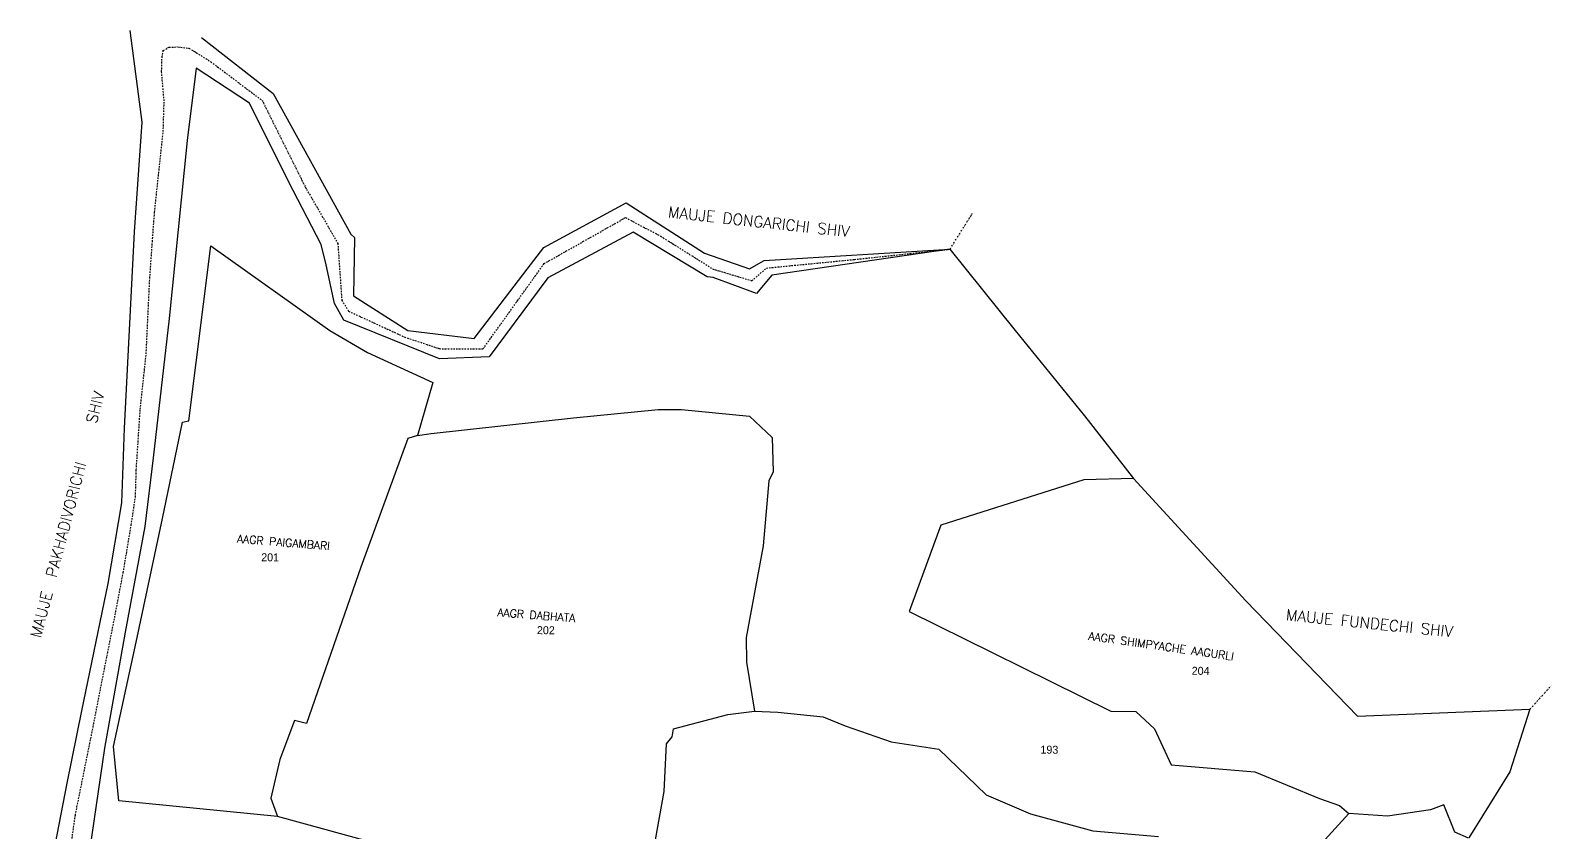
# Model space of a CAD drawing. Header units: metres. Extents: x 283891 to 286762, y 2086732 to 2090354.
# Drawn here: x 283891 to 285578, y 2089464 to 2090354 of the extents above; entities that cross this region are included whole.
import ezdxf
from ezdxf.enums import TextEntityAlignment as Align

# ---------------------------------------------------------------- set-up
doc = ezdxf.new("R2010")
doc.units = ezdxf.units.M
doc.header["$LTSCALE"] = 0.3
doc.header["$MEASUREMENT"] = 0
doc.linetypes.add('DASHDOT', pattern=[1, 0.5, -0.25, 0, -0.25])
doc.linetypes.add('DIVIDE', pattern=[1.25, 0.5, -0.25, 0, -0.25, 0, -0.25])
for name, color, linetype in [('POLY_PARCEL', 6, 'Continuous'), ('POLY_WATER', 4, 'Continuous'), ('TEXT_MAPIN', 7, 'Continuous'), ('TEXT_MAPOUT', 7, 'Continuous'), ('TEXT_PARCEL', 7, 'Continuous'), ('V_BOUND_LINE', 7, 'Continuous'), ('V_BOUND_STREAM_LINE', 7, 'DASHDOT'), ('V_DIVIDE_LINE', 7, 'DIVIDE')]:
    doc.layers.add(name, color=color, linetype=linetype)
doc.styles.get("Standard").update_dxf_attribs({"font": 'simplex.shx'})
doc.styles.add('TEXT_MAP', font='', dxfattribs={"height": 1.8})
doc.styles.get('TEXT_MAP').set_extended_font_data('Kruti Dev 050')

msp = doc.modelspace()

# ---------------------------------------------------------------- linework, layer by layer
at = {"layer": 'POLY_PARCEL'}
for p, q in [((284066.7, 2089920.6), (284091.2, 2090114.8)), ((284091.2, 2090114.8), (284223.1, 2090020.9)), ((284223.1, 2090020.9), (284264.8, 2089996.3)), ((284264.8, 2089996.3), (284337.2, 2089963.1)), ((284337.2, 2089963.1), (284320.4, 2089904.2)), ((284037.3, 2089812.3), (284059.7, 2089919.3)), ((284059.7, 2089919.3), (284066.7, 2089920.6)), ((284335.6, 2089906.5), (284493.2, 2089923.9)), ((284493.2, 2089923.9), (284587.2, 2089933.2)), ((284587.2, 2089933.2), (284613.3, 2089933.2)), ((284613.3, 2089933.2), (284688.6, 2089925.6)), ((284688.6, 2089925.6), (284713.9, 2089902.2)), ((284309.7, 2089900.9), (284257.3, 2089758.2)), ((284320.4, 2089904.2), (284309.7, 2089900.9)), ((284320.4, 2089904.2), (284335.6, 2089906.5)), ((284713.9, 2089902.2), (284714.7, 2089863.9)), ((284710.1, 2089853.9), (284703.9, 2089781.8)), ((284714.7, 2089863.9), (284710.1, 2089853.9)), ((285059.7, 2089855), (284900.9, 2089804.9)), ((285114.8, 2089856.6), (285059.7, 2089855)), ((284008.1, 2089675), (284037.3, 2089812.3)), ((284900.9, 2089804.9), (284865.8, 2089708.9)), ((284703.9, 2089781.8), (284684.9, 2089680.1)), ((284257.3, 2089758.2), (284197.1, 2089584.7)), ((284865.8, 2089708.9), (284990.1, 2089647.4)), ((283983, 2089559.2), (284008.1, 2089675)), ((284684.9, 2089680.1), (284685.3, 2089652.6)), ((284685.3, 2089652.6), (284694.3, 2089598.3)), ((284990.1, 2089647.4), (285089.5, 2089598.3)), ((284664.4, 2089594.6), (284694.3, 2089598.3)), ((284694.3, 2089598.3), (284720, 2089597.3)), ((284720, 2089597.3), (284770.3, 2089591.9)), ((285089.5, 2089598.3), (285117.4, 2089598)), ((285117.4, 2089598), (285137.8, 2089578.7)), ((284183.8, 2089588), (284167.7, 2089544.7)), ((284197.1, 2089584.7), (284183.8, 2089588)), ((284602.9, 2089570), (284604.4, 2089578.9)), ((284604.4, 2089578.9), (284664.4, 2089594.6)), ((284770.3, 2089591.9), (284794.9, 2089581.9)), ((284794.9, 2089581.9), (284845.8, 2089564.3)), ((284594, 2089509), (284596.6, 2089562.2)), ((284596.6, 2089562.2), (284602.9, 2089570)), ((284845.8, 2089564.3), (284898.7, 2089556)), ((285137.8, 2089578.7), (285156.6, 2089538.8)), ((283988.9, 2089498.8), (283983, 2089559.2)), ((284898.7, 2089556), (284951.2, 2089505.5)), ((284167.7, 2089544.7), (284157.4, 2089501.9)), ((285156.6, 2089538.8), (285249.3, 2089530.9)), ((285249.3, 2089530.9), (285321, 2089501.5)), ((284164.9, 2089481.4), (283988.9, 2089498.8)), ((284157.4, 2089501.9), (284164.9, 2089481.4)), ((284575.1, 2089404.2), (284594, 2089509)), ((284951.2, 2089505.5), (285000.3, 2089484.5)), ((285321, 2089501.5), (285343.3, 2089493.7)), ((284393.9, 2089418.9), (284164.9, 2089481.4)), ((285000.3, 2089484.5), (285069.4, 2089465.6)), ((285343.3, 2089493.7), (285353.7, 2089484.6)), ((285069.4, 2089465.6), (285142.3, 2089459.4))]:
    msp.add_line(p, q, dxfattribs=at)
at = {"layer": 'POLY_WATER'}
for p, q in [((284015, 2090252.2), (284001.6, 2090354)), ((284080.7, 2090346.2), (284160.1, 2090284.1)), ((284074.6, 2090312), (284064.8, 2090231.6)), ((284133.9, 2090273.2), (284074.6, 2090312)), ((284177, 2090186.1), (284133.9, 2090273.2)), ((284160.1, 2090284.1), (284246.3, 2090127.7)), ((284006.5, 2090130.4), (284015, 2090252.2)), ((284064.8, 2090231.6), (284044.8, 2090034)), ((284213.4, 2090116.2), (284177, 2090186.1)), ((284460.5, 2090113), (284551.9, 2090162.7)), ((284551.9, 2090162.7), (284638.8, 2090106.8)), ((283995.1, 2089912.4), (284006.5, 2090130.4)), ((284246.3, 2090127.7), (284250.4, 2090124.1)), ((284250.4, 2090124.1), (284249.2, 2090059.5)), ((284559.4, 2090129.9), (284464.8, 2090079.5)), ((284641.7, 2090080.5), (284559.4, 2090129.9)), ((284219.1, 2090093.9), (284213.4, 2090116.2)), ((284442.1, 2090089.1), (284460.5, 2090113)), ((284638.8, 2090106.8), (284688.8, 2090089.3)), ((284705, 2090098.5), (284911, 2090111)), ((284911, 2090111), (284713.4, 2090082.1)), ((284228.1, 2090050.9), (284219.1, 2090093.9)), ((284383.3, 2090011.9), (284442.1, 2090089.1)), ((284688.8, 2090089.3), (284705, 2090098.5)), ((284464.8, 2090079.5), (284399.7, 2089991.8)), ((284648.3, 2090079.8), (284641.7, 2090080.5)), ((284696.3, 2090061.9), (284648.3, 2090079.8)), ((284713.4, 2090082.1), (284696.3, 2090061.9)), ((284249.2, 2090059.5), (284309.5, 2090020.9)), ((284238.4, 2090032.4), (284228.1, 2090050.9)), ((284044.8, 2090034), (284026.9, 2089879.5)), ((284344.6, 2089989.5), (284238.4, 2090032.4)), ((284309.5, 2090020.9), (284383.3, 2090011.9)), ((284399.7, 2089991.8), (284344.6, 2089989.5)), ((283992.2, 2089829.5), (283995.1, 2089912.4)), ((284026.9, 2089879.5), (284017.8, 2089803.3)), ((283977.1, 2089740.2), (283992.2, 2089829.5)), ((284017.8, 2089803.3), (283996.1, 2089686.1)), ((283947.8, 2089598.6), (283977.1, 2089740.2)), ((283996.1, 2089686.1), (283972.9, 2089557.3)), ((283931.7, 2089518.3), (283947.8, 2089598.6)), ((283972.9, 2089557.3), (283956.9, 2089446)), ((283911.9, 2089417.6), (283931.7, 2089518.3)), ((285353.7, 2089484.6), (285294, 2089419.6)), ((285396.3, 2089481.9), (285353.7, 2089484.6)), ((285444.1, 2089488.9), (285396.3, 2089481.9)), ((285459.1, 2089494.5), (285444.1, 2089488.9)), ((285471, 2089464.2), (285459.1, 2089494.5)), ((285486.4, 2089457.4), (285471, 2089464.2))]:
    msp.add_line(p, q, dxfattribs=at)
at = {"layer": 'V_BOUND_LINE'}
for p, q in [((284911, 2090111), (284983.3, 2090021)), ((284983.3, 2090021), (285060.1, 2089926)), ((285060.1, 2089926), (285114.8, 2089856.6)), ((285114.8, 2089856.6), (285239.1, 2089720.7)), ((285239.1, 2089720.7), (285363, 2089592.8)), ((285363, 2089592.8), (285554.3, 2089600.4)), ((285554.3, 2089600.4), (285532, 2089530.9)), ((285532, 2089530.9), (285486.5, 2089457.7))]:
    msp.add_line(p, q, dxfattribs=at)
at = {"layer": 'V_BOUND_STREAM_LINE', "ltscale": 10}
for p, q in [((284036.4, 2090308), (284036.9, 2090324)), ((284036.9, 2090324), (284038.3, 2090331.8)), ((284038.3, 2090331.8), (284044.8, 2090335.4)), ((284044.8, 2090335.4), (284054.5, 2090335.6)), ((284054.5, 2090335.6), (284067, 2090334.2)), ((284067, 2090334.2), (284091.1, 2090319.1)), ((284039.2, 2090275.7), (284036.4, 2090308)), ((284091.1, 2090319.1), (284147.9, 2090276.2)), ((284038.2, 2090241.7), (284039.2, 2090275.7)), ((284147.9, 2090276.2), (284195.7, 2090180.3)), ((284028.6, 2090152.3), (284038.2, 2090241.7)), ((284195.7, 2090180.3), (284231.9, 2090117.5)), ((284026.2, 2090119.7), (284028.6, 2090152.3)), ((284460.7, 2090095.1), (284551.1, 2090146.2)), ((284551.1, 2090146.2), (284590.2, 2090125.5)), ((284023.1, 2090075.6), (284026.2, 2090119.7)), ((284590.2, 2090125.5), (284648.1, 2090089.1)), ((284231.9, 2090117.5), (284236.3, 2090054.2)), ((284805.1, 2090099.7), (284911, 2090111)), ((284393.1, 2090000.6), (284460.7, 2090095.1)), ((284648.1, 2090089.1), (284691.2, 2090076.1)), ((284691.2, 2090076.1), (284707.5, 2090090.2)), ((284707.5, 2090090.2), (284805.1, 2090099.7)), ((284019.3, 2089995), (284023.1, 2090075.6)), ((284236.3, 2090054.2), (284243.9, 2090042.3)), ((284243.9, 2090042.3), (284305.9, 2090013.6)), ((284305.9, 2090013.6), (284344.7, 2090000.7)), ((284012.7, 2089933.4), (284019.3, 2089995)), ((284344.7, 2090000.7), (284393.1, 2090000.6)), ((284008.3, 2089866.2), (284012.7, 2089933.4)), ((284007.4, 2089836.3), (284008.3, 2089866.2)), ((284002.7, 2089805), (284007.4, 2089836.3)), ((283993.8, 2089752.1), (284002.7, 2089805)), ((283983.2, 2089696.3), (283993.8, 2089752.1)), ((283969.3, 2089626.5), (283983.2, 2089696.3)), ((283960.5, 2089581.1), (283969.3, 2089626.5)), ((283940.7, 2089482.9), (283960.5, 2089581.1)), ((283934.9, 2089441.8), (283940.7, 2089482.9))]:
    msp.add_line(p, q, dxfattribs=at)
at = {"layer": 'V_DIVIDE_LINE', "ltscale": 10}
for p, q in [((284911, 2090111), (284935.8, 2090150.7)), ((285554.3, 2089600.4), (285578.4, 2089626.9))]:
    msp.add_line(p, q, dxfattribs=at)

# ---------------------------------------------------------------- texts
at = {"layer": 'TEXT_MAPIN'}
for s, rotation, p in [('AAGR PAIGAMBARI', 355.4536, (284119.7, 2089785.4)), ('AAGR DABHATA', 355.5832, (284408.6, 2089703.8)), ('AAGR SHIMPYACHE AAGURLI', 351.8457, (285064.1, 2089677.7))]:
    msp.add_text(s, height=8.877, rotation=rotation, dxfattribs=at).set_placement(p)
at = {"layer": 'TEXT_MAPOUT'}
for s, rotation, p in [('MAUJE DONGARICHI SHIV', 353.7582, (284597.8, 2090146.5)), ('MAUJE  PAKHADIVORICHI   SHIV', 75.4214, (283902.3, 2089678.8)), ('MAUJE FUNDECHI SHIV', 354.154, (285283.4, 2089699.4))]:
    msp.add_text(s, height=12.329, rotation=rotation, dxfattribs=at).set_placement(p)
at = {"layer": 'TEXT_PARCEL', "style": 'TEXT_MAP'}
for s, p in [('201', (284156.8, 2089769.1)), ('202', (284462.7, 2089688.2)), ('204', (285189.1, 2089643.1)), ('193', (285021.3, 2089555.6))]:
    msp.add_text(s, height=8.88, rotation=359.4655, dxfattribs=at).set_placement(p, align=Align.MIDDLE)

doc.saveas('drawing.dxf')
